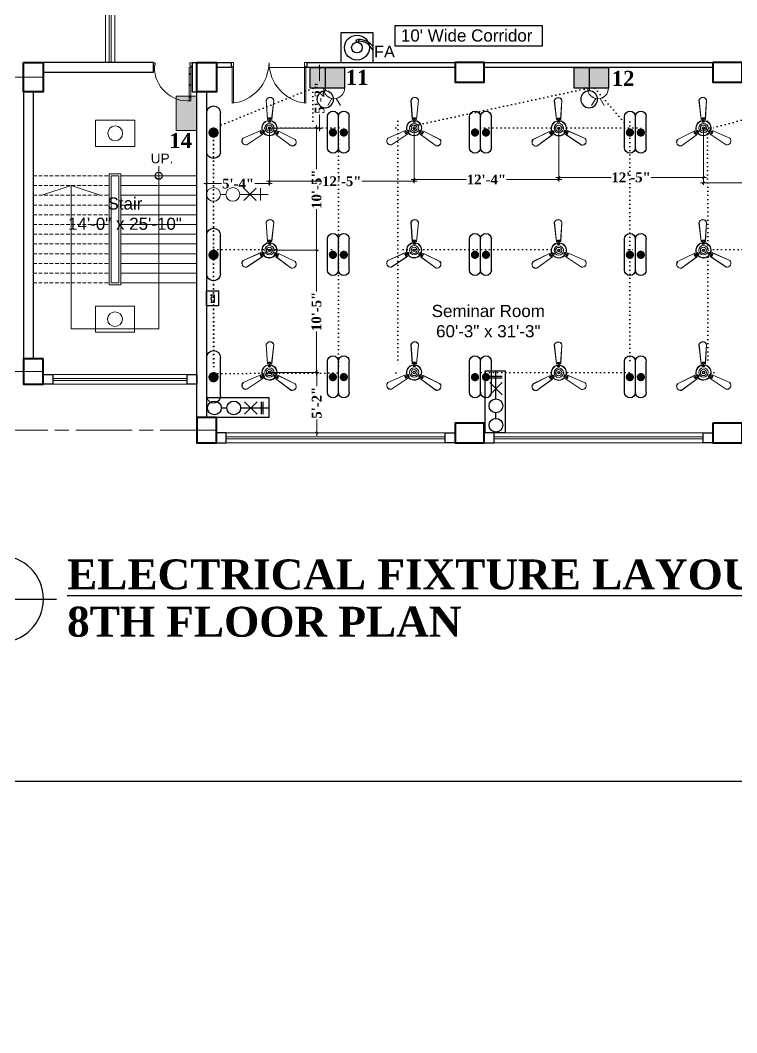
# Model space of a CAD drawing. Header units: inches. Extents: x -12 to 20935469, y -1604 to 24729220.
# Drawn here: x 20824041 to 20824776, y 24644686 to 24645725 of the extents above; entities that cross this region are included whole.
import ezdxf

# ---------------------------------------------------------------- set-up
doc = ezdxf.new("R2010")
doc.units = ezdxf.units.IN
doc.header["$LTSCALE"] = 0.03
doc.header["$MEASUREMENT"] = 0
doc.header["$PDMODE"] = 32
doc.header["$PDSIZE"] = 15
for name, pattern in [('ACAD_ISO02W100', [15, 12, -3]), ('ACAD_ISO08W100', [36, 24, -3, 6, -3]), ('DASHED2', [0.375, 0.25, -0.125]), ('DOT', [0.25, 0, -0.25])]:
    doc.linetypes.add(name, pattern=pattern)
for name, color, linetype, lineweight in [('0-elect.fixture-3 fan', 200, 'Continuous', 20), ('2', 7, 'Continuous', 9), ('CL BOX', 90, 'ACAD_ISO02W100', 0), ('column', 1, 'Continuous', 40), ('Dimiention', 75, 'Continuous', 18), ('Door', 7, 'Continuous', 18), ('DOUBLE LIGHT', 210, 'Continuous', 0), ('E-CF', 4, 'Continuous', 30), ('Gas', 21, 'Continuous', 5), ('Grid Line', 252, 'Continuous', 18), ('line', 7, 'Continuous', 9), ('Main Wall', 7, 'Continuous', 30), ('RAIL', 23, 'Continuous', 13), ('STAIR', 46, 'Continuous', 15), ('wind.', 150, 'Continuous', 20)]:
    doc.layers.add(name, color=color, linetype=linetype, lineweight=lineweight)
for name, color, linetype in [('ac 3p', 112, 'Continuous'), ('BL TEXT', 7, 'Continuous'), ('DIM TEXT 2025', 7, 'Continuous'), ('ELECTRICAL FITTINGS', 130, 'Continuous'), ('fire alarm', 10, 'Continuous'), ('H', 154, 'Continuous'), ('QP TEX', 7, 'Continuous'), ('SB TEXT', 215, 'DOT'), ('TEXT', 7, 'Continuous'), ('w', 188, 'DOT')]:
    doc.layers.add(name, color=color, linetype=linetype)
doc.styles.add('2', font='swisscl.ttf')
doc.styles.add('RomanS', font='arial.ttf', dxfattribs={"height": 12})
doc.styles.get("Standard").update_dxf_attribs({"font": 'timesbd.ttf'})
doc.dimstyles.new('arch grid', dxfattribs={"dimtxt": 250, "dimasz": 100, "dimexe": 10, "dimexo": 10, "dimgap": 0.09, "dimtad": 0, "dimdec": 0, "dimzin": 0, "dimdsep": 46, "dimtxsty": 'Standard', "dimblk": 'DOT', "dimcen": 50, "dimdle": 50, "dimclrd": 256, "dimclre": 256, "dimadec": 0, "dimazin": 0, "dimtfac": 1, "dimtdec": 0, "dimtofl": 0, "dimtmove": 0, "dimatfit": 3, "dimldrblk": 'DOT', "dimfxl": 200, "dimfxlon": 1, "dimtolj": 1, "dimtzin": 0, "dimlwd": -1, "dimlwe": -1, "dimarcsym": 1})
doc.dimstyles.new('Standard 8', dxfattribs={"dimtxt": 7, "dimasz": 2, "dimexe": 2, "dimexo": 2, "dimgap": 2, "dimtad": 0, "dimdec": 0, "dimzin": 3, "dimdsep": 46, "dimlunit": 4, "dimtxsty": 'Standard', "dimblk": 'OBLIQUE', "dimcen": 3, "dimdle": 3, "dimclrd": 256, "dimclre": 256, "dimclrt": 256, "dimadec": 0, "dimazin": 0, "dimtfac": 1, "dimtdec": 0, "dimtix": 1, "dimtofl": 0, "dimtmove": 0, "dimatfit": 0, "dimldrblk": 'OBLIQUE', "dimfxl": 1, "dimtolj": 1, "dimtzin": 0, "dimlwd": -1, "dimlwe": -1, "dimarcsym": 0})

# ---------------------------------------------------------------- blocks, each defined once
blk = doc.blocks.new('Door_45')
at = {"layer": 'Door'}
for p, q in [((1.5, 5), (1.5, 44)), ((1.5, 40), (2.2, 40)), ((2.2, 40), (2.2, 39.5)), ((2.2, 39.5), (2.7, 39.5)), ((2.7, 39.5), (2.7, 40)), ((2.7, 40), (3.5, 40)), ((3.5, 44), (3.5, 5)), ((1.5, 25.8), (2.2, 25.8)), ((2.2, 25.8), (2.2, 25.3)), ((2.2, 25.3), (2.7, 25.3)), ((2.7, 25.8), (3.5, 25.8)), ((2.7, 25.3), (2.7, 25.8)), ((1.5, 12.6), (2.2, 12.6)), ((2.2, 12.6), (2.2, 13.1)), ((2.2, 13.1), (2.7, 13.1)), ((2.7, 13.1), (2.7, 12.6)), ((2.7, 12.6), (3.5, 12.6)), ((0, 0), (0, 5)), ((0, 5), (1.5, 5)), ((3.5, 5), (1.5, 5)), ((1.5, 5), (1.5, 3)), ((1.5, 3), (2.5, 3)), ((2.5, 3), (2.5, 0)), ((42.5, 3), (42.5, 0)), ((43.5, 3), (42.5, 3)), ((45, 5), (43.5, 5)), ((43.5, 5), (43.5, 3)), ((45, 0), (45, 5)), ((2.5, 0), (0, 0)), ((42.5, 0), (45, 0))]:
    blk.add_line(p, q, dxfattribs=at)
blk.add_arc((4.7, 5.3), 38.8, 359.6233, 94.6685, dxfattribs=at)
blk = doc.blocks.new('GGGFGFG')
at = {"layer": 'line', "color": 4, "ltscale": 50}
for p, q in [((7356688.2, 3293208.1), (7357003, 3293208.1)), ((7356688.2, 3292998.4), (7356688.2, 3293208.1)), ((7357003, 3293208.1), (7357003, 3292998.4)), ((7357003, 3292998.4), (7356688.2, 3292998.4))]:
    blk.add_line(p, q, dxfattribs=at)
blk.add_circle((7356845.6, 3293103.2), 59.6, dxfattribs=at)
blk = doc.blocks.new('JUJUJUKIII')
at = {"layer": 'H', "ltscale": 50, "true_color": 0x999999, "transparency": 33554556}
h = blk.add_hatch(color=253, dxfattribs=at)
h.dxf.hatch_style = 1
h.paths.add_polyline_path([(7363220, 3291034), (7363426, 3291034), (7363426, 3291377), (7363220, 3291377)])
at = {"layer": 'Dimiention', "color": 4, "ltscale": 50}
blk.add_lwpolyline([(7363220, 3291034), (7363426, 3291034), (7363426, 3291377), (7363220, 3291377)], close=True, dxfattribs=at)
blk = doc.blocks.new('E-CF')
at = {"layer": '0-elect.fixture-3 fan', "color": 230, "linetype": 'ByBlock', "lineweight": 13, "ltscale": 5}
for p, q in [((-1.45, 6.53), (-2.38, 20.87)), ((-1.35, 6.55), (-2.29, 20.85)), ((3.24, 20.73), (1.65, 6.48)), ((3.34, 20.73), (1.74, 6.45)), ((-19.63, -7.46), (-6.46, -1.71)), ((-19.57, -7.54), (-6.43, -1.8)), ((-4.99, -4.44), (-16.92, -12.4)), ((-4.93, -4.51), (-16.88, -12.49)), ((16.28, -13.26), (4.71, -4.73)), ((16.32, -13.17), (4.78, -4.66)), ((6.34, -2.1), (19.2, -8.44)), ((6.37, -2.01), (19.25, -8.36))]:
    blk.add_line(p, q, dxfattribs=at)
at = {"layer": '0-elect.fixture-3 fan', "color": 232, "linetype": 'ByBlock', "lineweight": 13, "ltscale": 5}
for p, q in [((-0.35, 5.43), (-0.66, 4.81)), ((-0.33, 6.68), (-0.62, 7.28)), ((-0.35, 4.97), (-0.22, 4.72)), ((-0.29, 7.46), (-0.15, 7.2)), ((-0.02, 6.87), (0.23, 7.01)), ((0.04, 5.2), (0.29, 5.33)), ((0.42, 4.9), (0.56, 4.65)), ((0.48, 7.43), (0.62, 7.18)), ((0.6, 5.41), (0.87, 4.78)), ((0.63, 6.66), (0.96, 7.25)), ((-6.08, -2.77), (-6.75, -2.79)), ((-6.68, -3.29), (-6.53, -3.05)), ((-6.31, -3.97), (-6.16, -3.73)), ((-5.94, -3.44), (-6.18, -3.29)), ((-5.62, -3.61), (-6, -4.17)), ((-4.99, -2.18), (-4.57, -1.62)), ((-4.52, -2.55), (-4.76, -2.41)), ((-4.53, -3.01), (-3.84, -2.97)), ((-4.46, -2.08), (-4.31, -1.83)), ((-4.13, -2.78), (-3.98, -2.54)), ((4.38, -3.22), (3.69, -3.14)), ((4.03, -2.81), (3.74, -2.8)), ((4.47, -2.17), (4.18, -2.17)), ((4.47, -2.63), (4.47, -2.91)), ((4.87, -2.41), (4.49, -1.83)), ((5.44, -3.87), (5.79, -4.45)), ((6.19, -4.13), (5.9, -4.12)), ((5.94, -3.05), (6.61, -3.1)), ((5.95, -3.42), (5.94, -3.7)), ((6.6, -3.47), (6.31, -3.46))]:
    blk.add_line(p, q, dxfattribs=at)
at = {"layer": '0-elect.fixture-3 fan', "color": 5, "lineweight": 13}
blk.add_line((0, 0), (0, 0), dxfattribs=at)
at = {"layer": '0-elect.fixture-3 fan', "color": 230, "linetype": 'ByBlock', "lineweight": 13, "ltscale": 5, "extrusion": (0, 0, -1)}
for centre, major_axis, start_param, end_param in [((0.46, 19.91), (-2.12, 2.12), 5.823867, 8.359631), ((0.46, 19.91), (-2.05, 2.05), 5.830329, 8.353169), ((0, 0), (-4.05, 4.05), 5.068563, 7.021343), ((0, 0), (-3.85, 3.85), 5.085186, 7.003917), ((0, 0), (4.72, 4.72), -1.003222, -0.833722), ((0, 0), (-4.05, 4.05), 0.879773, 2.832553), ((0, 0), (-3.85, 3.85), 0.896396, 2.815126), ((0, 0), (4.72, 4.72), -0.690743, -0.521244), ((-17.47, -9.55), (-2.12, 2.12), 3.729471, 6.265236), ((0, 0), (-4.72, 4.72), 5.068843, 5.238343), ((0, 0), (4.72, 4.72), 3.185569, 3.355068), ((0, 0), (4.05, 4.05), 1.403372, 3.356151), ((0, 0), (-3.85, 3.85), 2.990791, 4.909522), ((0, 0), (4.72, 4.72), 1.403652, 1.573151), ((0, 0), (-4.72, 4.72), 2.66197, 2.831469), ((-17.47, -9.55), (-2.05, 2.05), 3.735934, 6.258773), ((17, -10.35), (-2.12, 2.12), 1.635076, 4.170841), ((17, -10.35), (2.05, 2.05), 0.070743, 2.593582)]:
    blk.add_ellipse(centre, major_axis=major_axis, ratio=1, start_param=start_param, end_param=end_param, dxfattribs=at)
at = {"layer": '0-elect.fixture-3 fan', "color": 232, "linetype": 'ByBlock', "lineweight": 13, "ltscale": 5, "extrusion": (0, 0, -1)}
for centre, major_axis, start_param, end_param in [((-0.41, 7.39), (-0.169, 0.169), 5.038692, 7.013305), ((0, 0), (5.4, 5.4), -0.840677, -0.683789), ((0.75, 7.36), (-0.169, 0.169), 0.887007, 2.86162), ((-0.44, 4.71), (0.169, 0.169), 2.26283, 4.381754), ((-0.28, 4.84), (0.101, 0.101), 3.926991, 10.210176), ((0, 0), (3.17, 3.17), -0.878763, -0.645703), ((-0.22, 7.33), (0.101, 0.101), 3.926991, 10.210176), ((-2.18, 6.1), (-1.37, 1.37), 2.052913, 2.705807), ((0.11, 6.94), (0.101, 0.101), 3.926991, 10.210176), ((0.17, 5.27), (0.101, 0.101), 3.926991, 10.210176), ((0.49, 4.78), (0.101, 0.101), 3.926991, 10.210176), ((0.55, 7.31), (0.101, 0.101), 3.926991, 10.210176), ((2.58, 5.99), (1.46, 1.46), 3.643048, 4.257264), ((0.66, 4.68), (0.169, 0.169), 0.376965, 2.49589), ((-6.75, -3.02), (0.169, 0.169), 3.505001, 5.479614), ((0, 0), (-5.4, 5.4), 4.91891, 5.075797), ((-6.6, -3.17), (0.101, 0.101), 3.926991, 10.210176), ((-6.19, -4.04), (0.169, 0.169), 1.373501, 3.348114), ((-6.24, -3.85), (0.101, 0.101), 3.926991, 10.210176), ((-6.06, -3.36), (0.101, 0.101), 3.926991, 10.210176), ((-6.47, -0.75), (1.46, 1.46), 1.548653, 2.162869), ((-4.19, -4.93), (-1.37, 1.37), 6.241703, 6.894597), ((-4.64, -2.48), (-0.101, 0.101), 5.497787, 11.780972), ((-4.38, -1.76), (-0.169, 0.169), 6.136552, 8.255476), ((-4.38, -1.96), (-0.101, 0.101), 5.497787, 11.780972), ((-4.05, -2.66), (0.101, 0.101), 3.926991, 10.210176), ((0, 0), (-3.17, 3.17), 4.880824, 5.113884), ((-3.86, -2.73), (0.169, 0.169), 0.168435, 2.287359), ((3.72, -2.9), (0.169, 0.169), 2.471361, 4.590285), ((0, 0), (-3.17, 3.17), 2.786429, 3.019489), ((3.89, -2.81), (0.101, 0.101), 3.926991, 10.210176), ((4.29, -1.97), (-0.169, 0.169), 5.928021, 8.046946), ((4.33, -2.17), (0.101, 0.101), 3.926991, 10.210176), ((4.47, -2.77), (0.101, 0.101), 3.926991, 10.210176), ((3.89, -5.22), (-1.46, 1.46), 1.025054, 1.63927), ((6.36, -1.16), (1.37, 1.37), 2.576511, 3.229406), ((6, -4.32), (-0.169, 0.169), 2.981402, 4.956015), ((5.95, -3.56), (-0.101, 0.101), 5.497787, 11.780972), ((6.05, -4.13), (0.101, 0.101), 3.926991, 10.210176), ((0, 0), (-5.4, 5.4), 2.824515, 2.981402), ((6.45, -3.47), (-0.101, 0.101), 5.497787, 11.780972), ((6.6, -3.33), (-0.169, 0.169), 0.849902, 2.824515)]:
    blk.add_ellipse(centre, major_axis=major_axis, ratio=1, start_param=start_param, end_param=end_param, dxfattribs=at)
at = {"layer": '0-elect.fixture-3 fan', "linetype": 'ByBlock', "lineweight": 13, "ltscale": 5, "extrusion": (0, 0, -1)}
blk.add_ellipse((0.01, 0.03), major_axis=(-2.47, 2.47), ratio=1, start_param=5.497787, end_param=11.780972, dxfattribs=at)
at = {"layer": '0-elect.fixture-3 fan', "color": 200, "linetype": 'ByBlock', "lineweight": 13, "ltscale": 5, "extrusion": (0, 0, -1)}
blk.add_ellipse((0, 0), major_axis=(-1.61, 1.61), ratio=1, start_param=5.497787, end_param=11.780972, dxfattribs=at)
at = {"layer": '0-elect.fixture-3 fan', "color": 190, "linetype": 'ByBlock', "lineweight": 13, "ltscale": 5, "extrusion": (0, 0, -1)}
for major_axis, start_param, end_param in [((0.666, 0.666), 3.926991, 10.210176), ((-0.461, 0.461), 5.497787, 11.780972)]:
    blk.add_ellipse((0, 0), major_axis=major_axis, ratio=1, start_param=start_param, end_param=end_param, dxfattribs=at)
blk = doc.blocks.new('_Oblique')
at = {"color": 0, "linetype": 'ByBlock', "lineweight": -2}
blk.add_line((-0.5, -0.5), (0.5, 0.5), dxfattribs=at)
blk = doc.blocks.new('*D230')
at = {"layer": 'Defpoints', "color": 0, "transparency": 16777216}
for p in [(20824296.3, 24645614.7), (20824444.9, 24645614.7), (20824444.9, 24645560.1)]:
    blk.add_point(p, dxfattribs=at)
at = {"layer": 'DIM TEXT 2025', "lineweight": 0, "transparency": 16777216}
for p, q in [((20824296.3, 24645614.7), (20824296.3, 24645558.1)), ((20824444.9, 24645614.7), (20824444.9, 24645558.1)), ((20824293.3, 24645560.1), (20824350, 24645560.1)), ((20824447.9, 24645560.1), (20824391.2, 24645560.1))]:
    blk.add_line(p, q, dxfattribs=at)
at = {"layer": 'DIM TEXT 2025', "lineweight": 0, "transparency": 16777216, "xscale": 2, "yscale": 2, "zscale": 2, "rotation": 180}
blk.add_blockref('_Oblique', (20824296.3, 24645560.1), dxfattribs=at)
at = {"layer": 'DIM TEXT 2025', "lineweight": 0, "transparency": 16777216, "xscale": 2, "yscale": 2, "zscale": 2}
blk.add_blockref('_Oblique', (20824444.9, 24645560.1), dxfattribs=at)
at = {"layer": 'DIM TEXT 2025', "lineweight": 0, "transparency": 16777216, "insert": (20824370.6, 24645560.1), "char_height": 10, "attachment_point": 5}
blk.add_mtext('\\A1;12\'-5"', dxfattribs=at)
blk = doc.blocks.new('*D231')
at = {"layer": 'Defpoints', "color": 0, "transparency": 16777216}
for p in [(20824444.9, 24645614.7), (20824593.4, 24645614.5), (20824593.4, 24645562)]:
    blk.add_point(p, dxfattribs=at)
at = {"layer": 'DIM TEXT 2025', "lineweight": 0, "transparency": 16777216}
for p, q in [((20824444.9, 24645614.7), (20824444.9, 24645560)), ((20824593.4, 24645614.5), (20824593.4, 24645560)), ((20824441.9, 24645562), (20824498.5, 24645562)), ((20824596.4, 24645562), (20824539.7, 24645562))]:
    blk.add_line(p, q, dxfattribs=at)
at = {"layer": 'DIM TEXT 2025', "lineweight": 0, "transparency": 16777216, "xscale": 2, "yscale": 2, "zscale": 2, "rotation": 180}
blk.add_blockref('_Oblique', (20824444.9, 24645562), dxfattribs=at)
at = {"layer": 'DIM TEXT 2025', "lineweight": 0, "transparency": 16777216, "xscale": 2, "yscale": 2, "zscale": 2}
blk.add_blockref('_Oblique', (20824593.4, 24645562), dxfattribs=at)
at = {"layer": 'DIM TEXT 2025', "lineweight": 0, "transparency": 16777216, "insert": (20824519.1, 24645562), "char_height": 10, "attachment_point": 5}
blk.add_mtext('\\A1;12\'-4"', dxfattribs=at)
blk = doc.blocks.new('*D232')
at = {"layer": 'Defpoints', "color": 0, "transparency": 16777216}
for p in [(20824593.4, 24645614.5), (20824741.9, 24645614.5), (20824741.9, 24645564.1)]:
    blk.add_point(p, dxfattribs=at)
at = {"layer": 'DIM TEXT 2025', "lineweight": 0, "transparency": 16777216}
for p, q in [((20824593.4, 24645614.5), (20824593.4, 24645562.1)), ((20824741.9, 24645614.5), (20824741.9, 24645562.1)), ((20824590.4, 24645564.1), (20824647, 24645564.1)), ((20824744.9, 24645564.1), (20824688.2, 24645564.1))]:
    blk.add_line(p, q, dxfattribs=at)
at = {"layer": 'DIM TEXT 2025', "lineweight": 0, "transparency": 16777216, "xscale": 2, "yscale": 2, "zscale": 2, "rotation": 180}
blk.add_blockref('_Oblique', (20824593.4, 24645564.1), dxfattribs=at)
at = {"layer": 'DIM TEXT 2025', "lineweight": 0, "transparency": 16777216, "xscale": 2, "yscale": 2, "zscale": 2}
blk.add_blockref('_Oblique', (20824741.9, 24645564.1), dxfattribs=at)
at = {"layer": 'DIM TEXT 2025', "lineweight": 0, "transparency": 16777216, "insert": (20824667.6, 24645564.1), "char_height": 10, "attachment_point": 5}
blk.add_mtext('\\A1;12\'-5"', dxfattribs=at)
blk = doc.blocks.new('*D313')
at = {"layer": 'Defpoints', "color": 0, "transparency": 16777216}
for p in [(20824741.9, 24645614.7), (20824890.5, 24645614.7), (20824890.5, 24645558.5)]:
    blk.add_point(p, dxfattribs=at)
at = {"layer": 'DIM TEXT 2025', "lineweight": 0, "transparency": 16777216}
for p, q in [((20824741.9, 24645614.7), (20824741.9, 24645556.5)), ((20824890.5, 24645614.7), (20824890.5, 24645556.5)), ((20824738.9, 24645558.5), (20824795.6, 24645558.5)), ((20824893.5, 24645558.5), (20824836.8, 24645558.5))]:
    blk.add_line(p, q, dxfattribs=at)
at = {"layer": 'DIM TEXT 2025', "lineweight": 0, "transparency": 16777216, "xscale": 2, "yscale": 2, "zscale": 2, "rotation": 180}
blk.add_blockref('_Oblique', (20824741.9, 24645558.5), dxfattribs=at)
at = {"layer": 'DIM TEXT 2025', "lineweight": 0, "transparency": 16777216, "xscale": 2, "yscale": 2, "zscale": 2}
blk.add_blockref('_Oblique', (20824890.5, 24645558.5), dxfattribs=at)
at = {"layer": 'DIM TEXT 2025', "lineweight": 0, "transparency": 16777216, "insert": (20824816.2, 24645558.5), "char_height": 10, "attachment_point": 5}
blk.add_mtext('\\A1;12\'-5"', dxfattribs=at)
blk = doc.blocks.new('*D233')
at = {"layer": 'Defpoints', "color": 0, "transparency": 16777216}
for p in [(20824231.9, 24645614.7), (20824296.3, 24645614.7), (20824231.9, 24645557.7)]:
    blk.add_point(p, dxfattribs=at)
at = {"layer": 'DIM TEXT 2025', "lineweight": 0, "transparency": 16777216}
for p, q in [((20824231.9, 24645614.7), (20824231.9, 24645555.7)), ((20824296.3, 24645614.7), (20824296.3, 24645555.7)), ((20824228.9, 24645557.7), (20824247, 24645557.7)), ((20824299.3, 24645557.7), (20824281.2, 24645557.7))]:
    blk.add_line(p, q, dxfattribs=at)
at = {"layer": 'DIM TEXT 2025', "lineweight": 0, "transparency": 16777216, "xscale": 2, "yscale": 2, "zscale": 2, "rotation": 180}
blk.add_blockref('_Oblique', (20824231.9, 24645557.7), dxfattribs=at)
at = {"layer": 'DIM TEXT 2025', "lineweight": 0, "transparency": 16777216, "xscale": 2, "yscale": 2, "zscale": 2}
blk.add_blockref('_Oblique', (20824296.3, 24645557.7), dxfattribs=at)
at = {"layer": 'DIM TEXT 2025', "lineweight": 0, "transparency": 16777216, "insert": (20824264.1, 24645557.7), "char_height": 10, "attachment_point": 5}
blk.add_mtext('\\A1;5\'-4"', dxfattribs=at)
blk = doc.blocks.new('*D314')
at = {"layer": 'Defpoints', "color": 0, "transparency": 16777216}
for p in [(20824296.3, 24645614.7), (20824296.3, 24645489.3), (20824344.7, 24645489.3)]:
    blk.add_point(p, dxfattribs=at)
at = {"layer": 'DIM TEXT 2025', "lineweight": 0, "transparency": 16777216}
for p, q in [((20824296.3, 24645614.7), (20824346.7, 24645614.7)), ((20824344.7, 24645617.7), (20824344.7, 24645572.6)), ((20824344.7, 24645486.3), (20824344.7, 24645531.4)), ((20824296.3, 24645489.3), (20824346.7, 24645489.3))]:
    blk.add_line(p, q, dxfattribs=at)
at = {"layer": 'DIM TEXT 2025', "lineweight": 0, "transparency": 16777216, "xscale": 2, "yscale": 2, "zscale": 2}
for p, rotation in [((20824344.7, 24645614.7), 90), ((20824344.7, 24645489.3), 270)]:
    blk.add_blockref('_Oblique', p, dxfattribs=dict(at, rotation=rotation))
at = {"layer": 'DIM TEXT 2025', "lineweight": 0, "transparency": 16777216, "insert": (20824344.7, 24645552), "char_height": 10, "attachment_point": 5, "rotation": 90}
blk.add_mtext('\\A1;10\'-5"', dxfattribs=at)
blk = doc.blocks.new('*D315')
at = {"layer": 'Defpoints', "color": 0, "transparency": 16777216}
for p in [(20824296.3, 24645489.3), (20824296.3, 24645363.9), (20824344.6, 24645363.9)]:
    blk.add_point(p, dxfattribs=at)
at = {"layer": 'DIM TEXT 2025', "lineweight": 0, "transparency": 16777216}
for p, q in [((20824296.3, 24645489.3), (20824346.6, 24645489.3)), ((20824344.6, 24645492.3), (20824344.6, 24645447.2)), ((20824344.6, 24645360.9), (20824344.6, 24645406)), ((20824296.3, 24645363.9), (20824346.6, 24645363.9))]:
    blk.add_line(p, q, dxfattribs=at)
at = {"layer": 'DIM TEXT 2025', "lineweight": 0, "transparency": 16777216, "xscale": 2, "yscale": 2, "zscale": 2}
for p, rotation in [((20824344.6, 24645489.3), 90), ((20824344.6, 24645363.9), 270)]:
    blk.add_blockref('_Oblique', p, dxfattribs=dict(at, rotation=rotation))
at = {"layer": 'DIM TEXT 2025', "lineweight": 0, "transparency": 16777216, "insert": (20824344.6, 24645426.6), "char_height": 10, "attachment_point": 5, "rotation": 90}
blk.add_mtext('\\A1;10\'-5"', dxfattribs=at)
blk = doc.blocks.new('*D235')
at = {"layer": 'Defpoints', "color": 0, "transparency": 16777216}
for p in [(20824295.8, 24645676.8), (20824347.8, 24645676.8), (20824296.3, 24645614.7)]:
    blk.add_point(p, dxfattribs=at)
at = {"layer": 'DIM TEXT 2025', "lineweight": 0, "transparency": 16777216}
for p, q in [((20824295.8, 24645676.8), (20824349.8, 24645676.8)), ((20824347.8, 24645679.8), (20824347.8, 24645662.9)), ((20824347.8, 24645611.7), (20824347.8, 24645628.7)), ((20824296.3, 24645614.7), (20824349.8, 24645614.7))]:
    blk.add_line(p, q, dxfattribs=at)
at = {"layer": 'DIM TEXT 2025', "lineweight": 0, "transparency": 16777216, "xscale": 2, "yscale": 2, "zscale": 2}
for p, rotation in [((20824347.8, 24645676.8), 90), ((20824347.8, 24645614.7), 270)]:
    blk.add_blockref('_Oblique', p, dxfattribs=dict(at, rotation=rotation))
at = {"layer": 'DIM TEXT 2025', "lineweight": 0, "transparency": 16777216, "insert": (20824347.8, 24645645.8), "char_height": 10, "attachment_point": 5, "rotation": 90}
blk.add_mtext('\\A1;5\'-2"', dxfattribs=at)
blk = doc.blocks.new('*D236')
at = {"layer": 'Defpoints', "color": 0, "transparency": 16777216}
for p in [(20824296.3, 24645363.9), (20824296.3, 24645301.9), (20824344.9, 24645301.9)]:
    blk.add_point(p, dxfattribs=at)
at = {"layer": 'DIM TEXT 2025', "lineweight": 0, "transparency": 16777216}
for p, q in [((20824296.3, 24645363.9), (20824346.9, 24645363.9)), ((20824344.9, 24645366.9), (20824344.9, 24645350)), ((20824344.9, 24645298.9), (20824344.9, 24645315.8)), ((20824296.3, 24645301.9), (20824346.9, 24645301.9))]:
    blk.add_line(p, q, dxfattribs=at)
at = {"layer": 'DIM TEXT 2025', "lineweight": 0, "transparency": 16777216, "xscale": 2, "yscale": 2, "zscale": 2}
for p, rotation in [((20824344.9, 24645363.9), 90), ((20824344.9, 24645301.9), 270)]:
    blk.add_blockref('_Oblique', p, dxfattribs=dict(at, rotation=rotation))
at = {"layer": 'DIM TEXT 2025', "lineweight": 0, "transparency": 16777216, "insert": (20824344.9, 24645332.9), "char_height": 10, "attachment_point": 5, "rotation": 90}
blk.add_mtext('\\A1;5\'-2"', dxfattribs=at)
blk = doc.blocks.new('FDDF')
at = {"layer": 'line', "color": 6, "linetype": 'Continuous', "lineweight": 25, "ltscale": 50}
for p, q in [((7351583, 3307777), (7351583, 3307352)), ((7351732, 3307777), (7351732, 3307352))]:
    blk.add_line(p, q, dxfattribs=at)
at = {"layer": 'line', "color": 6, "linetype": 'Continuous', "lineweight": 40, "ltscale": 50, "const_width": 56.1}
blk.add_lwpolyline([(7351657, 3307597, 1), (7351657, 3307541, 1)], format="xyb", close=True, dxfattribs=at)
at = {"layer": 'line', "color": 6, "linetype": 'Continuous', "lineweight": 25, "ltscale": 50}
for centre, start, end in [((7351657, 3307777), 0, 180), ((7351657, 3307352), 180, 0)]:
    blk.add_arc(centre, 74.8, start, end, dxfattribs=at)
blk = doc.blocks.new('GGGGTG')
at = {"layer": 'line', "color": 5, "lineweight": -3, "xscale": -0.05365266185709679, "yscale": 0.05365266185709679, "zscale": 0.05365266185709679, "rotation": 270}
for p in [(11622999.06, 1222003.23), (11622999.06, 1221995.2)]:
    blk.add_blockref('FDDF', p, dxfattribs=at)
blk = doc.blocks.new('bulb')
at = {"layer": 'line', "color": 4, "lineweight": 25, "ltscale": 50}
for p, q in [((20823168.7, 24658803.9), (20823168.7, 24658777.6)), ((20823168.7, 24658790.8), (20823209.9, 24658790.8))]:
    blk.add_line(p, q, dxfattribs=at)
blk.add_circle((20823224.6, 24658790.8), 14.7, dxfattribs=at)
blk = doc.blocks.new('fgftrfteter')
at = {"layer": 'Dimiention', "color": 4, "ltscale": 50}
for p, q in [((4580895, 2288123), (4580808, 2288269)), ((4580989, 2288123), (4581076, 2288269)), ((4580720, 2287906), (4581164, 2287906))]:
    blk.add_line(p, q, dxfattribs=at)
blk.add_arc((4580942, 2287906), 222, 0, 180, dxfattribs=at)
blk = doc.blocks.new('2PIN')
at = {"layer": 'H', "true_color": 0x000000, "transparency": 33554567}
h = blk.add_hatch(color=18, dxfattribs=at)
h.dxf.hatch_style = 1
h.paths.add_polyline_path([(20823027, 24658981.2), (20822972.3, 24658981.2), (20822972.3, 24658948.3), (20823027, 24658948.3)])
blk.add_lwpolyline([(20822972.3, 24658981.2), (20823027, 24658981.2), (20823027, 24658948.3), (20822972.3, 24658948.3)], close=True)
at = {"layer": '2', "color": 6, "lineweight": 25, "transparency": 33554648, "xscale": 0.07559514081214198, "yscale": 0.07559514081214198, "zscale": 0.07559514081214198}
blk.add_blockref('fgftrfteter', (20476692.1, 24486026.6), dxfattribs=at)
blk = doc.blocks.new('gy')
at = {"layer": 'Dimiention', "color": 18, "ltscale": 50, "true_color": 0x000000}
for p, q in [((3543696.38, 5183214.14), (3543682.58, 5183214.14)), ((3543686.26, 5183217.13), (3543686.26, 5183211.14)), ((3543688.4, 5183217.13), (3543694.39, 5183211.14)), ((3543694.39, 5183217.13), (3543688.4, 5183211.14)), ((3543705.77, 5183214.14), (3543703.06, 5183214.14))]:
    blk.add_line(p, q, dxfattribs=at)
for centre in [(3543699.72, 5183214.14), (3543709.11, 5183214.14)]:
    blk.add_circle(centre, 3.34, dxfattribs=at)
blk = doc.blocks.new('ethernet port')
at = {"layer": 'ELECTRICAL FITTINGS'}
blk.add_lwpolyline([(-5056.1, -4355.3), (-4966.7, -4355.3), (-4966.7, -4426.7), (-5056.1, -4426.7)], close=True, dxfattribs=at)
blk.add_lwpolyline([(-5032, -4401.1), (-5032, -4381.4), (-4986.9, -4381.4), (-4986.9, -4401.1)], dxfattribs=at)
for centre in [(-5020.7, -4410.9), (-4998.2, -4410.9)]:
    blk.add_arc(centre, 15, 41.13846, 138.86154, dxfattribs=at)
blk = doc.blocks.new('NORTHSIGN')
at = {"lineweight": -3}
h = blk.add_hatch(dxfattribs=at)
h.set_pattern_fill('ANSI31', color=256, scale=0.00164, style=0)
h.set_pattern_definition([(135, (0.0461253, -0.606902), (0.00356656, 0.00356656), [])])
h.paths.add_polyline_path([(0, -0.0797), (0.0334, -0.3453), (0, -0.3453)])
edge = h.paths.add_edge_path()
edge.add_ellipse((0, -0.6599), major_axis=(-0.0871, 0.0026), ratio=1, start_angle=222.74826, end_angle=271.71639, ccw=False)
edge.add_line((0.0658, -0.6027), (0.0334, -0.3453))
edge.add_line((0.0334, -0.3453), (0, -0.3453))
edge.add_line((0, -0.3453), (0, -0.5727))
for p, q in [((0, 0), (0, -0.6906)), ((0, -0.0797), (-0.0658, -0.6027)), ((0, -0.0797), (0.0658, -0.6027)), ((0.3453, -0.3453), (-0.3453, -0.3453))]:
    blk.add_line(p, q, dxfattribs=at)
blk.add_circle((0, -0.3453), 0.2656, dxfattribs=at)
blk.add_circle((0, -0.3453), 0.2656, dxfattribs=at)
blk.add_arc((0, -0.6599), 0.0872, 41.03187, 138.96813)
blk = doc.blocks.new('GRID')
at = {"layer": 'Grid Line', "color": 252, "linetype": 'ACAD_ISO08W100', "lineweight": 9, "ltscale": 80, "true_color": 0x939598}
for p, q in [((20820154.1, 24638861.5), (20819943.3, 24638861.5)), ((20820154.3, 24638559.4), (20819943.3, 24638559.4)), ((20820332.2, 24638499.5), (20819943.3, 24638499.5))]:
    blk.add_line(p, q, dxfattribs=at)
blk = doc.blocks.new('ac 3p')
at = {"layer": 'ac 3p', "ltscale": 50}
for p, q in [((20827039.3, 24655121.9), (20827045, 24655121.9)), ((20827059.1, 24655121.9), (20827088.3, 24655121.9)), ((20827076, 24655115.6), (20827063.3, 24655128.2)), ((20827063.3, 24655115.6), (20827076, 24655128.2)), ((20827080.5, 24655115.6), (20827080.5, 24655128.2)), ((20827082.3, 24655115.6), (20827082.3, 24655128.2))]:
    blk.add_line(p, q, dxfattribs=at)
at = {"layer": 'ac 3p'}
blk.add_lwpolyline([(20827024.3, 24655132.8), (20827088.2, 24655132.8), (20827088.2, 24655112.3), (20827024.3, 24655112.3)], close=True, dxfattribs=at)
at = {"layer": 'ac 3p', "ltscale": 50}
for centre in [(20827032.2, 24655121.9), (20827052.1, 24655121.9)]:
    blk.add_circle(centre, 7.06, dxfattribs=at)
blk = doc.blocks.new('fire alrm')
at = {"layer": 'fire alarm'}
blk.add_lwpolyline([(20824372.4, 24663295), (20824404.8, 24663295), (20824404.8, 24663264), (20824372.4, 24663264)], close=True, dxfattribs=at)
at = {"layer": 'fire alarm', "ltscale": 50}
for radius in [12.8, 5.49]:
    blk.add_circle((20824388.6, 24663279.5), radius, dxfattribs=at)
at = {"layer": 'fire alarm'}
blk.add_circle((20824389.1, 24663286.5), 1.46, dxfattribs=at)
for centre, radius, start, end in [((20824390.4, 24663269.6), 18.3, 38.0837, 92.1028), ((20824390.4, 24663269.9), 16.1, 26.6159, 89.7)]:
    blk.add_arc(centre, radius, start, end, dxfattribs=at)
at = {"insert": (20824406.1, 24663281.4), "char_height": 12, "attachment_point": 1, "style": 'RomanS'}
blk.add_mtext_dynamic_manual_height_columns('FA', width=21.67, gutter_width=60, heights=[0], dxfattribs=at)
blk = doc.blocks.new('*D363')
at = {"ltscale": 50, "transparency": 16777216}
for p, q in [((3479.2, 24649574.1), (3479.2, 24649400.8)), ((3479.4, 24649524.1), (3469.2, 24649524.1)), ((3479.4, 24649400.8), (3469.2, 24649400.8)), ((3479.2, 24649400.8), (3479.2, 8350.7))]:
    blk.add_line(p, q, dxfattribs=at)
at = {"layer": 'Defpoints', "color": 0, "ltscale": 50, "transparency": 16777216}
for p in [(20846678.2, 24649524.1), (3479.2, 24649400.8), (20846678.2, 24649400.8)]:
    blk.add_point(p, dxfattribs=at)
at = {"ltscale": 50, "transparency": 16777216, "xscale": 100, "yscale": 100, "zscale": 100}
for p, rotation in [((3479.2, 24649524.1), 90), ((3479.2, 24649400.8), 270)]:
    blk.add_blockref('_Oblique', p, dxfattribs=dict(at, rotation=rotation))
at = {"color": 0, "ltscale": 50, "transparency": 16777216, "insert": (3479.2, 3397.6), "char_height": 250, "attachment_point": 5, "rotation": 90}
blk.add_mtext('\\A1;{\\H8.57143x;300mm}', dxfattribs=at)
blk = doc.blocks.new('_Dot')
at = {"color": 0, "linetype": 'ByBlock', "lineweight": -2}
blk.add_line((-0.5, 0), (-1, 0), dxfattribs=at)
at = {"color": 0, "linetype": 'ByBlock', "const_width": 0.5}
blk.add_lwpolyline([(-0.25, 0, 1), (0.25, 0, 1)], format="xyb", close=True, dxfattribs=at)

msp = doc.modelspace()

# ---------------------------------------------------------------- linework, layer by layer
msp.add_line((20824251.7, 24645291.9), (20824251.7, 24645291.9))
msp.add_lwpolyline([(20824425.5, 24645719.9), (20824576.3, 24645719.9), (20824576.3, 24645698.7), (20824425.5, 24645698.7)], close=True)
msp.add_circle((20824182.7, 24645565.8), 3.61)
at = {"layer": 'column', "lineweight": 40, "ltscale": 20}
for points in [[(20824043.9, 24645681.9), (20824063.9, 24645681.9), (20824063.9, 24645651.9), (20824043.9, 24645651.9)], [(20824221.9, 24645681.9), (20824241.9, 24645681.9), (20824241.9, 24645651.9), (20824221.9, 24645651.9)], [(20824486.9, 24645681.9), (20824486.9, 24645661.9), (20824516.9, 24645661.9), (20824516.9, 24645681.9)], [(20824751.7, 24645681.9), (20824751.7, 24645661.9), (20824781.7, 24645661.9), (20824781.7, 24645681.9)], [(20824063.9, 24645377.8), (20824043.9, 24645377.8), (20824043.9, 24645351.8), (20824063.9, 24645351.8)], [(20824241.9, 24645317.9), (20824221.9, 24645317.9), (20824221.9, 24645291.9), (20824241.9, 24645291.9)], [(20824516.9, 24645291.9), (20824516.9, 24645311.9), (20824486.9, 24645311.9), (20824486.9, 24645291.9)], [(20824751.7, 24645311.9), (20824751.7, 24645291.9), (20824781.7, 24645291.9), (20824781.7, 24645311.9)]]:
    msp.add_lwpolyline(points, close=True, dxfattribs=at)
at = {"layer": 'Defpoints'}
msp.add_lwpolyline([(20823799.2, 24646402.6), (20826238.1, 24646402.6), (20826238.1, 24644944.1), (20823799.2, 24644944.1)], close=True, dxfattribs=at)
at = {"layer": 'Door'}
for p, q in [((20824259.5, 24645681.9), (20824256.9, 24645681.9)), ((20824258.2, 24645676.8), (20824256.9, 24645676.8)), ((20824258.2, 24645678.1), (20824258.2, 24645640.3)), ((20824259.5, 24645678.1), (20824258.2, 24645678.1)), ((20824259.5, 24645681.9), (20824259.5, 24645640.3)), ((20824332.3, 24645681.9), (20824332.3, 24645640.3)), ((20824332.3, 24645681.9), (20824334.9, 24645681.9)), ((20824332.3, 24645678.1), (20824333.6, 24645678.1)), ((20824333.6, 24645678.1), (20824333.6, 24645640.3)), ((20824333.6, 24645676.8), (20824334.9, 24645676.8))]:
    msp.add_line(p, q, dxfattribs=at)
for centre, start, end in [((20824253.6, 24645682.3), 276.2217, 359.4094), ((20824338.2, 24645682.3), 180.5906, 263.7783)]:
    msp.add_arc(centre, 42.3, start, end, dxfattribs=at)
at = {"layer": 'Gas', "color": 0, "lineweight": 5}
for points in [[(20824143.7, 24645567.8), (20824131.7, 24645567.8), (20824131.7, 24645453.8), (20824143.7, 24645453.8)], [(20824141.7, 24645565.8), (20824133.7, 24645565.8), (20824133.7, 24645455.8), (20824141.7, 24645455.8)]]:
    msp.add_lwpolyline(points, close=True, dxfattribs=at)
at = {"layer": 'Main Wall', "lineweight": 30}
for p, q in [((20824176.9, 24645681.9), (20824063.9, 24645681.9)), ((20824176.9, 24645681.9), (20824176.9, 24645671.9)), ((20824221.9, 24645681.8), (20824216.9, 24645681.8)), ((20824216.9, 24645681.8), (20824216.9, 24645651.9)), ((20824231.9, 24645681.8), (20824221.9, 24645681.8)), ((20824241.9, 24645681.9), (20824256.9, 24645681.9)), ((20824256.9, 24645676.9), (20824241.9, 24645676.9)), ((20824256.9, 24645681.9), (20824256.9, 24645676.9)), ((20824334.9, 24645681.9), (20824486.9, 24645681.9)), ((20824334.9, 24645676.9), (20824334.9, 24645681.9)), ((20824486.9, 24645676.8), (20824334.9, 24645676.9)), ((20824516.9, 24645681.9), (20824751.7, 24645681.9)), ((20824751.7, 24645676.8), (20824516.9, 24645676.8)), ((20824176.9, 24645671.9), (20824063.9, 24645671.9)), ((20824043.9, 24645651.9), (20824043.9, 24645377.8)), ((20824053.9, 24645651.9), (20824053.9, 24645377.8)), ((20824216.9, 24645651.9), (20824221.9, 24645651.9)), ((20824221.9, 24645317.9), (20824221.9, 24645651.9)), ((20824231.9, 24645317.9), (20824231.9, 24645651.9))]:
    msp.add_line(p, q, dxfattribs=at)
at = {"layer": 'Main Wall'}
for points in [[(20824063.9, 24645361.8), (20824073.9, 24645361.8), (20824073.9, 24645351.8), (20824063.9, 24645351.8)], [(20824211.9, 24645361.8), (20824221.9, 24645361.8), (20824221.9, 24645351.8), (20824211.9, 24645351.8)]]:
    msp.add_lwpolyline(points, close=True, dxfattribs=at)
at = {"layer": 'Main Wall', "lineweight": 30}
for points in [[(20824241.9, 24645291.9), (20824251.9, 24645291.9), (20824251.9, 24645301.9), (20824241.9, 24645301.9)], [(20824486.9, 24645291.9), (20824476.9, 24645291.9), (20824476.9, 24645301.9), (20824486.9, 24645301.9)], [(20824516.9, 24645291.9), (20824526.9, 24645291.9), (20824526.9, 24645301.9), (20824516.9, 24645301.9)], [(20824751.7, 24645291.9), (20824741.7, 24645291.9), (20824741.7, 24645301.9), (20824751.7, 24645301.9)]]:
    msp.add_lwpolyline(points, dxfattribs=at)
at = {"layer": 'RAIL', "lineweight": 9}
for p, q in [((20824182.7, 24645575.6), (20824182.7, 24645408.8)), ((20824092.7, 24645555.8), (20824062.7, 24645545.8)), ((20824092.7, 24645408.8), (20824092.7, 24645555.8)), ((20824122.7, 24645545.8), (20824092.7, 24645555.8)), ((20824221.7, 24645545.8), (20824143.7, 24645545.8)), ((20824182.7, 24645408.8), (20824092.7, 24645408.8))]:
    msp.add_line(p, q, dxfattribs=at)
at = {"layer": 'STAIR', "color": 32, "linetype": 'DASHED2', "lineweight": 5, "ltscale": 500}
for p, q in [((20824053.8, 24645565.8), (20824131.7, 24645565.8)), ((20824053.8, 24645555.8), (20824131.7, 24645555.8)), ((20824053.8, 24645545.8), (20824131.7, 24645545.8)), ((20824053.8, 24645535.8), (20824131.7, 24645535.8)), ((20824053.8, 24645525.8), (20824131.7, 24645525.8)), ((20824053.8, 24645515.8), (20824131.7, 24645515.8)), ((20824053.8, 24645505.8), (20824131.7, 24645505.8)), ((20824053.8, 24645495.8), (20824131.7, 24645495.8)), ((20824053.8, 24645485.8), (20824131.7, 24645485.8)), ((20824053.8, 24645475.8), (20824131.7, 24645475.8)), ((20824053.8, 24645465.8), (20824131.7, 24645465.8)), ((20824053.8, 24645455.8), (20824131.7, 24645455.8))]:
    msp.add_line(p, q, dxfattribs=at)
at = {"layer": 'STAIR', "color": 32, "lineweight": 5}
for p, q in [((20824143.7, 24645565.8), (20824221.7, 24645565.8)), ((20824143.7, 24645555.8), (20824221.7, 24645555.8)), ((20824161.7, 24645545.8), (20824221.7, 24645545.8)), ((20824143.7, 24645535.8), (20824221.7, 24645535.8)), ((20824143.7, 24645525.8), (20824221.7, 24645525.8)), ((20824143.7, 24645515.8), (20824221.7, 24645515.8)), ((20824143.7, 24645505.8), (20824221.7, 24645505.8)), ((20824143.7, 24645495.8), (20824221.7, 24645495.8)), ((20824143.7, 24645485.8), (20824221.7, 24645485.8)), ((20824143.7, 24645475.8), (20824221.7, 24645475.8)), ((20824143.7, 24645465.8), (20824221.7, 24645465.8)), ((20824143.7, 24645455.8), (20824221.7, 24645455.8))]:
    msp.add_line(p, q, dxfattribs=at)
at = {"layer": 'w', "linetype": 'DOT', "lineweight": 30, "ltscale": 550, "transparency": 33554661}
for p, q in [((20824340.8, 24645655.7), (20824239.1, 24645614.9)), ((20824340.8, 24645655.7), (20824340.8, 24645615.1)), ((20824623.4, 24645655.7), (20824435.4, 24645615.3)), ((20824630.2, 24645655.7), (20824665, 24645615.4)), ((20824902.9, 24645655.7), (20824751.8, 24645615.1)), ((20824239, 24645615.1), (20824246.1, 24645615.1)), ((20824239, 24645615), (20824239.1, 24645363.8)), ((20824239, 24645614.6), (20824239, 24645366.6)), ((20824291.6, 24645615.1), (20824374.1, 24645615.1)), ((20824367.1, 24645615.6), (20824367.2, 24645364.4)), ((20824426.2, 24645615.1), (20824434.1, 24645615.1)), ((20824428, 24645621.8), (20824428.1, 24645370.7)), ((20824513, 24645615), (20824679.1, 24645615)), ((20824666.2, 24645621.2), (20824666.3, 24645370.1)), ((20824743.9, 24645615), (20824752.4, 24645615)), ((20824746.2, 24645621.8), (20824746.3, 24645370.7)), ((20824239.1, 24645490), (20824307.5, 24645490)), ((20824360.1, 24645490), (20824367.2, 24645490)), ((20824433.6, 24645490), (20824600.8, 24645490)), ((20824665, 24645490), (20824671.8, 24645490)), ((20824752.1, 24645490), (20824894.2, 24645490)), ((20824239, 24645362.9), (20824374.1, 24645363.5)), ((20824426, 24645363.7), (20824434.1, 24645363.8)), ((20824513.7, 24645363.9), (20824672, 24645363.9)), ((20824752.4, 24645363.9), (20824760.3, 24645363.9))]:
    msp.add_line(p, q, dxfattribs=at)
at = {"layer": 'wind.', "lineweight": 5}
for p, q in [((20824127.9, 24645681.9), (20824127.9, 24645801.9)), ((20824131.9, 24645681.9), (20824131.9, 24645801.9)), ((20824133.9, 24645681.9), (20824133.9, 24645801.9)), ((20824068.9, 24645361.8), (20824216.9, 24645361.8)), ((20824073.9, 24645357.8), (20824211.9, 24645357.8)), ((20824073.9, 24645355.8), (20824211.9, 24645355.8)), ((20824068.9, 24645351.8), (20824216.9, 24645351.8)), ((20824476.7, 24645301.9), (20824251.9, 24645301.9)), ((20824741.7, 24645301.9), (20824526.9, 24645301.9)), ((20824476.7, 24645297.9), (20824251.9, 24645297.9)), ((20824476.7, 24645295.9), (20824251.9, 24645295.9)), ((20824476.7, 24645291.9), (20824251.9, 24645291.9)), ((20824486.7, 24645295.9), (20824486.7, 24645295.9)), ((20824516.9, 24645297.9), (20824516.7, 24645297.9)), ((20824516.9, 24645295.9), (20824516.7, 24645295.9)), ((20824741.7, 24645297.9), (20824526.9, 24645297.9)), ((20824741.7, 24645295.9), (20824526.9, 24645295.9)), ((20824741.7, 24645291.9), (20824526.9, 24645291.9))]:
    msp.add_line(p, q, dxfattribs=at)
at = {"layer": 'wind.'}
msp.add_line((20824137.7, 24645681.9), (20824137.7, 24645802), dxfattribs=at)

# ---------------------------------------------------------------- block references
msp.add_blockref('GRID', (3909.5, 6805.4))
for name, p, xscale, yscale, zscale, rotation in [('2PIN', (34213424.2, 40500163.8), 0.6429687876420657, 0.6429687876420657, 0.6429687876420657, 179.9980866176271), ('bulb', (35219944.2, 36801240.7), -0.5837749611745885, 0.5837749611745885, 0.5837749611745884, 89.9980867973189), ('2PIN', (34213695.1, 40500163.8), 0.6429687876420657, 0.6429687876420657, 0.6429687876420657, 179.9980866176271), ('bulb', (35220215.1, 36801240.7), -0.5837749611745885, 0.5837749611745885, 0.5837749611745884, 89.9980867973189)]:
    msp.add_blockref(name, p, dxfattribs=dict(xscale=xscale, yscale=yscale, zscale=zscale, rotation=rotation))
at = {"xscale": -167.0133278539784, "yscale": 167.0133278539784, "zscale": 167.0133278555559}
msp.add_blockref('NORTHSIGN', (20824020, 24645189.1, 0), dxfattribs=at)
at = {"layer": 'BL TEXT', "xscale": 0.1718153874953252, "yscale": 0.1718153874953252, "zscale": 0.1718153874953252, "rotation": 269.999864243838}
msp.add_blockref('ethernet port', (20824992.4, 24644578.9), dxfattribs=at)
at = {"layer": 'CL BOX', "color": 5, "xscale": -0.127552882082143, "yscale": 0.127552882082143, "zscale": 0.127552882082143, "rotation": 359.9998993550784}
for p in [(21762524.1, 24225562.9), (21762523.9, 24225372.2)]:
    msp.add_blockref('GGGFGFG', p, dxfattribs=at)
at = {"layer": 'Dimiention', "xscale": 2.112111447955701, "yscale": 2.112111447955701, "zscale": 2.112111447955701, "rotation": 180}
msp.add_blockref('gy', (28308947.5, 35593072.6), dxfattribs=at)
at = {"layer": 'Door', "color": 250, "ltscale": 20, "xscale": 0.8888888888759539, "yscale": 0.8888888888759539, "zscale": 0.8888888888759539, "rotation": 180}
msp.add_blockref('Door_45', (20824216.9, 24645681.8), dxfattribs=at)
at = {"layer": 'DOUBLE LIGHT', "xscale": 1.398727522837716, "yscale": 1.398727522837716, "zscale": 1.398727522837716, "rotation": 270}
for p in [(18563414.7, 41151236.9), (18563560.6, 41151236.9), (18563719.6, 41151236.9), (18563414.7, 41151111.4), (18563560.6, 41151111.4), (18563719.6, 41151111.4), (18563414.7, 41150985.9), (18563560.6, 41150985.9), (18563719.6, 41150985.9)]:
    msp.add_blockref('GGGGTG', p, dxfattribs=at)
at = {"layer": 'E-CF', "yscale": 1.378879578969062, "zscale": 1.378879578969062}
for p, xscale in [((20824296.3, 24645614.7), 1.378879578969062), ((20824444.9, 24645614.7), 1.378879578969062), ((20824593.4, 24645614.5), -1.378879578969062), ((20824741.9, 24645614.7), -1.378879578969062), ((20824296.3, 24645489.3), 1.378879578969062), ((20824444.9, 24645489.3), 1.378879578969062), ((20824593.4, 24645489.2), -1.378879578969062), ((20824741.9, 24645489.3), -1.378879578969062), ((20824296.3, 24645363.9), 1.378879578969062), ((20824444.9, 24645363.9), 1.378879578969062), ((20824593.4, 24645363.7), -1.378879578969062), ((20824741.9, 24645363.9), -1.378879578969062)]:
    msp.add_blockref('E-CF', p, dxfattribs=dict(at, xscale=xscale))
at = {"layer": 'line', "color": 5, "xscale": -0.1026830631760966, "yscale": 0.1026830631760966, "zscale": 0.1026830631760966}
msp.add_blockref('JUJUJUKIII', (21580299.8, 24307678.9), dxfattribs=at)
at = {"layer": 'line', "color": 5, "xscale": -0.09369666655797602, "yscale": 0.09369666655797602, "zscale": 0.09369666655797602, "rotation": 179.9999999896241}
for p in [(20135413.2, 24955518.3), (20135413.2, 24955392.8), (20135413.2, 24955267.3)]:
    msp.add_blockref('FDDF', p, dxfattribs=at)
at = {"layer": 'QP TEX'}
for name, p in [('fire alrm', (-2.4, -17582.2)), ('ac 3p', (-2792.4, -9794.4))]:
    msp.add_blockref(name, p, dxfattribs=at)
at = {"layer": 'QP TEX', "rotation": 90}
msp.add_blockref('ac 3p', (45479650.7, 3818277.6), dxfattribs=at)

# ---------------------------------------------------------------- texts
at = {"insert": (20824088.6, 24645172.1, 0), "char_height": 30.731, "width": 958.24, "attachment_point": 1, "line_spacing_factor": 0.947396}
msp.add_mtext('{\\LELECTRICAL FIXTURE LAYOUT PLAN \\P}8TH FLOOR PLAN', dxfattribs=at)
at = {"layer": 'SB TEXT', "char_height": 15.44, "width": 227.458, "attachment_point": 8, "rotation": 0}
for s, insert in [('\\A1;11', (20824386.3, 24645659)), ('\\A1;12', (20824659.4, 24645658)), ('\\A1;14', (20824205.2, 24645594.2))]:
    msp.add_mtext(s, dxfattribs=dict(at, insert=insert))
at = {"layer": 'TEXT', "color": 30, "lineweight": 5, "ltscale": 20, "attachment_point": 2, "style": '2'}
for s, width, gutter_width, insert, char_height in [("\\pxsm1,qc;{\\fArial|b0|i0|c0|p34;\\C0;10' Wide Corridor}", 227.89, 0.75, (20824498.8, 24645716), 12.476), ('{\\fArial|b0|i0|c0|p34;\\C0;UP.}', 104.76, 0.5, (20824186.1, 24645588.6), 10), ('\\pxsm1;{\\fArial|b0|i0|c0|p34;\\C0;Stair\\P14\'-0" x 25\'-10"  }', 148.355, 0.282, (20824148, 24645543.6), 12.476), ('\\pxsm1;{\\fArial|b0|i0|c0|p34;\\C0;Seminar Room\\P60\'-3" x 31\'-3" }', 157.249, 0.75, (20824521, 24645433.3), 12.476)]:
    msp.add_mtext_dynamic_manual_height_columns(s, width=width, gutter_width=gutter_width, heights=[0], dxfattribs=dict(at, insert=insert, char_height=char_height))

# ---------------------------------------------------------------- dimensions: what is measured, and where the dimension line sits
at = {"ltscale": 50}
dim = msp.add_linear_dim(base=(3479.2, 24649400.8), p1=(20846678.2, 24649524.1), p2=(20846678.2, 24649400.8), angle=90, text='{\\H8.57143x;300mm}', dimstyle='arch grid', override={"dimblk1": 'Oblique', "dimblk2": 'Oblique', "dimsah": 1, "dimfxl": 0.18}, dxfattribs=at)
dim.commit()
dim.dimension.update_dxf_attribs({"geometry": '*D363', "text_midpoint": (3479.2, 3397.6), "dimtype": 160})
at = {"layer": 'DIM TEXT 2025', "lineweight": 0}
for base, p1, p2, picture, middle in [((20824347.8, 24645676.8), (20824296.3, 24645614.7), (20824295.8, 24645676.8), '*D235', (20824347.8, 24645645.8)), ((20824344.7, 24645489.3), (20824296.3, 24645614.7), (20824296.3, 24645489.3), '*D314', (20824344.7, 24645552)), ((20824344.6, 24645363.9), (20824296.3, 24645489.3), (20824296.3, 24645363.9), '*D315', (20824344.6, 24645426.6)), ((20824344.9, 24645301.9), (20824296.3, 24645363.9), (20824296.3, 24645301.9), '*D236', (20824344.9, 24645332.9))]:
    dim = msp.add_linear_dim(base=base, p1=p1, p2=p2, angle=90, dimstyle='Standard 8', override={"dimtxt": 10, "dimexo": 0, "dimlwd": 0, "dimlwe": 0}, dxfattribs=at)
    dim.commit()
    dim.dimension.update_dxf_attribs({"geometry": picture, "text_midpoint": middle})
for base, p1, p2, picture, middle in [((20824231.9, 24645557.7), (20824296.3, 24645614.7), (20824231.9, 24645614.7), '*D233', (20824264.1, 24645557.7)), ((20824444.9, 24645560.1), (20824296.3, 24645614.7), (20824444.9, 24645614.7), '*D230', (20824370.6, 24645560.1)), ((20824593.3695992, 24645562.0345303), (20824444.8695992, 24645614.6544254), (20824593.3695992, 24645614.5469874), '*D231', (20824519.1195992, 24645562.0345303)), ((20824741.8695992, 24645564.1301722), (20824593.3695992, 24645614.5469874), (20824741.8695992, 24645614.5469874), '*D232', (20824667.6195992, 24645564.1301722)), ((20824890.5, 24645558.5), (20824741.9, 24645614.7), (20824890.5, 24645614.7), '*D313', (20824816.2, 24645558.5))]:
    dim = msp.add_linear_dim(base=base, p1=p1, p2=p2, dimstyle='Standard 8', override={"dimtxt": 10, "dimexo": 0, "dimlwd": 0, "dimlwe": 0}, dxfattribs=at)
    dim.commit()
    dim.dimension.update_dxf_attribs({"geometry": picture, "text_midpoint": middle})

doc.saveas('drawing.dxf')
